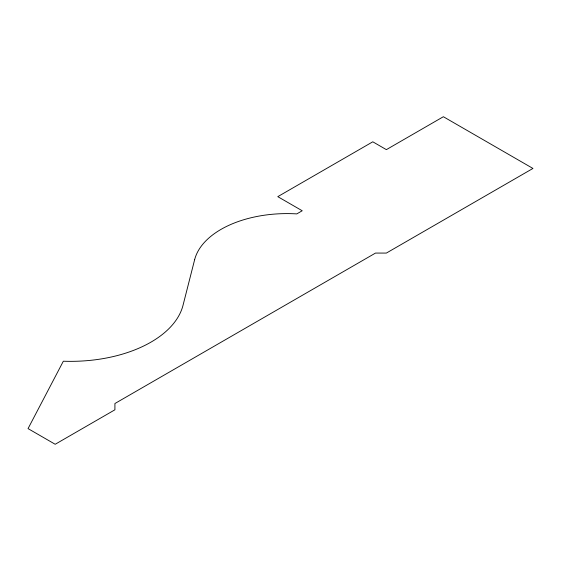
<?xml version="1.0" encoding="UTF-8"?>
<svg xmlns="http://www.w3.org/2000/svg" width="561" height="561" viewBox="0 0 561 561"><rect width="100%" height="100%" fill="white"/><g stroke="black" fill="none" stroke-linecap="round" stroke-linejoin="round"><path stroke-width="0.84" d="M194.646 259.666L183.026 305.296A113.603 65.588 0 0 1 63.337 361.214L28.05 428.604L55.195 444.277L114.914 409.796L114.914 403.527L375.505 253.074L386.368 253.074L532.95 168.447L443.372 116.723L386.368 149.64L372.792 141.8L277.786 196.652L302.218 210.761L296.79 213.895A93.371 53.905 0 0 0 194.646 259.666"/></g></svg>
